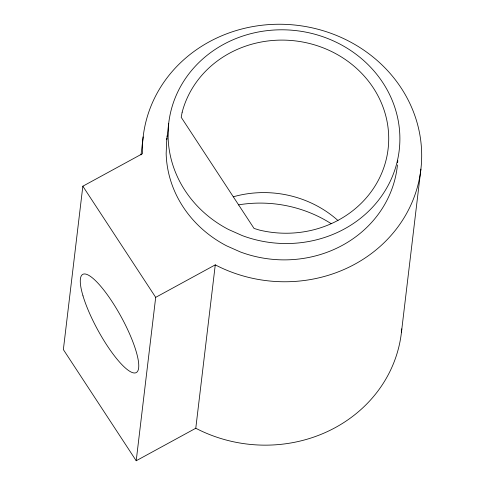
<?xml version="1.0" encoding="UTF-8"?>
<svg xmlns="http://www.w3.org/2000/svg" width="485" height="485" viewBox="0 0 485 485"><rect width="100%" height="100%" fill="white"/><g stroke="black" fill="none" stroke-linecap="round" stroke-linejoin="round"><path stroke-width="0.73" d="M168.713 123.299L168.101 137.249A116.036 106.73 6.8 0 0 228.562 229.508L242.324 235.625A116.036 106.73 6.8 0 0 395.366 168.246A116.036 106.73 6.8 0 0 306.211 32.204A116.036 106.73 6.8 0 0 168.713 123.299L166.767 139.638L166.155 153.593A116.036 106.73 6.8 0 0 226.616 245.846L240.378 251.964A116.036 106.73 6.8 0 0 397.451 164.918M136.206 460.75L155.691 297.36L215.267 264.865A139.801 128.592 6.8 0 0 414.42 196.383A139.801 128.592 6.8 0 0 302.816 26.081A139.801 128.592 6.8 0 0 142.42 153.709L82.844 186.204L63.365 349.594L136.206 460.75L195.782 428.255A139.801 128.592 6.8 0 0 401.78 328.866M141.014 154.885L143.16 136.897M195.782 428.255L215.267 264.865M401.416 332.504L420.901 169.113M82.844 186.204L155.691 297.36M166.767 139.638A116.036 106.73 6.8 0 1 166.943 138.183M167.143 136.721A116.036 106.73 6.8 0 1 167.367 135.266M397.791 160.517A116.036 106.73 6.8 0 1 397.645 162.717M238.414 204.882A123.026 113.163 6.8 0 1 331.122 223.633M233.243 196.807A104.851 96.448 6.8 0 1 337.966 220.511M182.16 112.187L181.196 117.285L254.043 228.435L259.42 230.078A104.851 96.448 6.8 0 0 385.799 161.147A104.851 96.448 6.8 0 0 308.533 43.256A104.851 96.448 6.8 0 0 182.16 112.187M82.996 295.868A55.92 13.416 61.4 0 0 133.46 372.874A55.92 13.416 61.4 0 0 112.126 301.694A55.92 13.416 61.4 0 0 82.996 295.868"/></g></svg>
